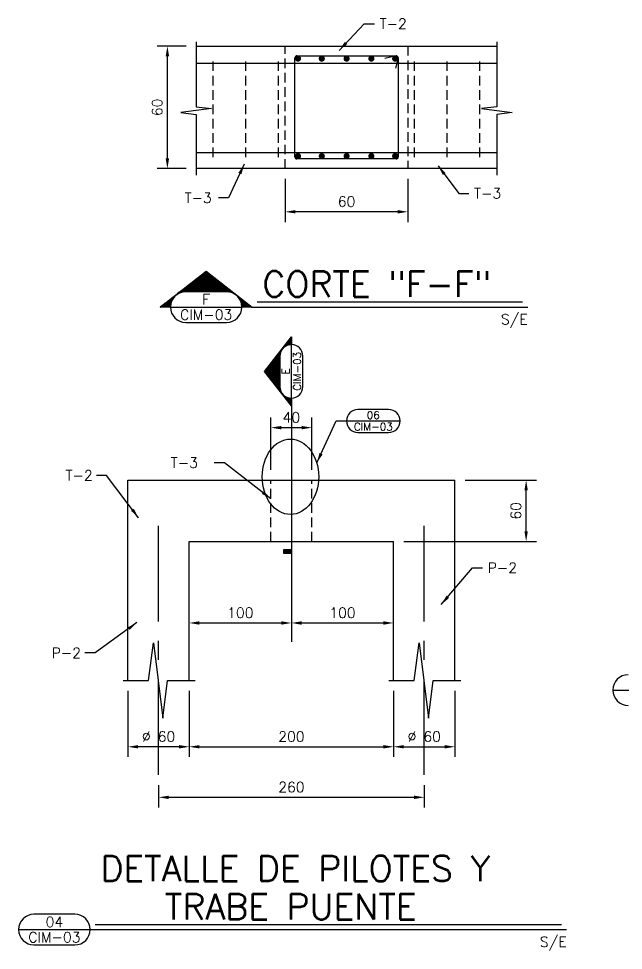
# Model space of a CAD drawing. Header units: inches. Extents: x 86960 to 403024, y -4000 to 57000.
# Drawn here: x 361481 to 373318, y 13409 to 31654 of the extents above; entities that cross this region are included whole.
import ezdxf
from ezdxf.enums import TextEntityAlignment as Align

# ---------------------------------------------------------------- set-up
doc = ezdxf.new("R2010")
doc.units = ezdxf.units.IN
doc.header["$LTSCALE"] = 1500
doc.header["$MEASUREMENT"] = 0
doc.linetypes.add('CENTER', pattern=[2, 1.25, -0.25, 0.25, -0.25])
doc.linetypes.add('HIDDEN2', pattern=[0.1875, 0.125, -0.0625])
doc.layers.get('Defpoints').update_dxf_attribs({"true_color": 0xffffff})
for name, color, linetype in [('1', 7, 'Continuous'), ('3', 3, 'Continuous'), ('4', 4, 'CENTER'), ('5', 7, 'Continuous'), ('6', 7, 'Continuous'), ('8', 1, 'Continuous')]:
    doc.layers.add(name, color=color, linetype=linetype)
doc.styles.add('ROMANS', font='ROMANS.shx', dxfattribs={"height": 200})
doc.dimstyles.get("Standard").update_dxf_attribs({"dimtxt": 0.18, "dimasz": 0.18, "dimexe": 0.18, "dimexo": 0.0625, "dimgap": 0.09, "dimtad": 0, "dimtih": 1, "dimtoh": 1, "dimdec": 4, "dimzin": 0, "dimdsep": 46, "dimtxsty": 'Standard', "dimcen": 0.09, "dimadec": 0, "dimazin": 0, "dimtfac": 1, "dimtdec": 4, "dimtofl": 0, "dimtmove": 0, "dimatfit": 3, "dimfxl": 1, "dimtolj": 1, "dimtzin": 0, "dimarcsym": 0})

# ---------------------------------------------------------------- blocks, each defined once
blk = doc.blocks.new('*D220')
at = {"layer": '5', "color": 0, "lineweight": -2, "transparency": 16777216}
blk.add_line((367020, 19820), (368620, 19820), dxfattribs=at)
at = {"layer": '5', "color": 0, "transparency": 16777216}
for points in [[(367020, 19853), (367020, 19786), (366820, 19820)], [(368620, 19853), (368620, 19786), (368820, 19820)]]:
    blk.add_solid(points, dxfattribs=at)
at = {"layer": 'Defpoints', "color": 0, "transparency": 16777216}
for p in [(366820, 19820), (368820, 19820), (368820, 19820)]:
    blk.add_point(p, dxfattribs=at)
at = {"layer": '5', "color": 0, "transparency": 16777216, "insert": (367820, 20020), "char_height": 200, "attachment_point": 5, "style": 'ROMANS'}
blk.add_mtext('\\A1;100', dxfattribs=at)
blk = doc.blocks.new('*D221')
at = {"layer": '5', "color": 0, "lineweight": -2, "transparency": 16777216}
blk.add_line((365020, 19820), (366620, 19820), dxfattribs=at)
at = {"layer": '5', "color": 0, "transparency": 16777216}
for points in [[(365020, 19853), (365020, 19786), (364820, 19820)], [(366620, 19853), (366620, 19786), (366820, 19820)]]:
    blk.add_solid(points, dxfattribs=at)
at = {"layer": 'Defpoints', "color": 0, "transparency": 16777216}
for p in [(364820, 19820), (366820, 19820), (366820, 19820)]:
    blk.add_point(p, dxfattribs=at)
at = {"layer": '5', "color": 0, "transparency": 16777216, "insert": (365820, 20020), "char_height": 200, "attachment_point": 5, "style": 'ROMANS'}
blk.add_mtext('\\A1;100', dxfattribs=at)
blk = doc.blocks.new('*D296')
at = {"layer": '5', "color": 0, "lineweight": -2, "transparency": 16777216}
for p, q in [((370220, 22616), (371615, 22616)), ((371415, 21616), (371415, 22416)), ((369020, 21416), (371615, 21416))]:
    blk.add_line(p, q, dxfattribs=at)
at = {"layer": '5', "color": 0, "transparency": 16777216}
for points in [[(371381, 22416), (371448, 22416), (371415, 22616)], [(371381, 21616), (371448, 21616), (371415, 21416)]]:
    blk.add_solid(points, dxfattribs=at)
at = {"layer": 'Defpoints', "color": 0, "transparency": 16777216}
for p in [(370020, 22616), (371415, 22616), (368820, 21416)]:
    blk.add_point(p, dxfattribs=at)
at = {"layer": '5', "color": 0, "transparency": 16777216, "insert": (371215, 22016), "char_height": 200, "attachment_point": 5, "rotation": 90, "style": 'ROMANS'}
blk.add_mtext('\\A1;60', dxfattribs=at)
blk = doc.blocks.new('*D297')
at = {"layer": '5', "color": 0, "lineweight": -2, "transparency": 16777216}
for p, q in [((363620, 18493), (363620, 17196)), ((364820, 18493), (364820, 17196)), ((364620, 17396), (363820, 17396))]:
    blk.add_line(p, q, dxfattribs=at)
at = {"layer": '5', "color": 0, "transparency": 16777216}
for points in [[(363820, 17429), (363820, 17362), (363620, 17396)], [(364620, 17429), (364620, 17362), (364820, 17396)]]:
    blk.add_solid(points, dxfattribs=at)
at = {"layer": 'Defpoints', "color": 0, "transparency": 16777216}
for p in [(363620, 18693), (364820, 18693), (363620, 17396)]:
    blk.add_point(p, dxfattribs=at)
at = {"layer": '5', "color": 0, "transparency": 16777216, "insert": (364220, 17596), "char_height": 200, "attachment_point": 5, "style": 'ROMANS'}
blk.add_mtext('\\A1;%%C 60', dxfattribs=at)
blk = doc.blocks.new('*D298')
at = {"layer": '5', "color": 0, "lineweight": -2, "transparency": 16777216}
for p, q in [((368820, 18493), (368820, 17196)), ((370020, 18493), (370020, 17196)), ((369020, 17396), (369820, 17396))]:
    blk.add_line(p, q, dxfattribs=at)
at = {"layer": '5', "color": 0, "transparency": 16777216}
for points in [[(369020, 17429), (369020, 17362), (368820, 17396)], [(369820, 17429), (369820, 17362), (370020, 17396)]]:
    blk.add_solid(points, dxfattribs=at)
at = {"layer": 'Defpoints', "color": 0, "transparency": 16777216}
for p in [(368820, 18693), (370020, 18693), (370020, 17396)]:
    blk.add_point(p, dxfattribs=at)
at = {"layer": '5', "color": 0, "transparency": 16777216, "insert": (369420, 17596), "char_height": 200, "attachment_point": 5, "style": 'ROMANS'}
blk.add_mtext('\\A1;%%C 60', dxfattribs=at)
blk = doc.blocks.new('*D299')
at = {"layer": '5', "color": 0, "lineweight": -2, "transparency": 16777216}
for p, q in [((364820, 18493), (364820, 17196)), ((368820, 18493), (368820, 17196)), ((365020, 17396), (368620, 17396))]:
    blk.add_line(p, q, dxfattribs=at)
at = {"layer": '5', "color": 0, "transparency": 16777216}
for points in [[(365020, 17429), (365020, 17362), (364820, 17396)], [(368620, 17429), (368620, 17362), (368820, 17396)]]:
    blk.add_solid(points, dxfattribs=at)
at = {"layer": 'Defpoints', "color": 0, "transparency": 16777216}
for p in [(364820, 18693), (368820, 18693), (368820, 17396)]:
    blk.add_point(p, dxfattribs=at)
at = {"layer": '5', "color": 0, "transparency": 16777216, "insert": (366820, 17596), "char_height": 200, "attachment_point": 5, "style": 'ROMANS'}
blk.add_mtext('\\A1;200', dxfattribs=at)
blk = doc.blocks.new('*D301')
at = {"layer": '5', "color": 0, "lineweight": -2, "transparency": 16777216}
for p, q in [((366420, 22816), (366420, 23845)), ((367220, 22816), (367220, 23845)), ((366620, 23645), (367020, 23645))]:
    blk.add_line(p, q, dxfattribs=at)
at = {"layer": '5', "color": 0, "transparency": 16777216}
for points in [[(366620, 23678), (366620, 23611), (366420, 23645)], [(367020, 23678), (367020, 23611), (367220, 23645)]]:
    blk.add_solid(points, dxfattribs=at)
at = {"layer": 'Defpoints', "color": 0, "transparency": 16777216}
for p in [(367220, 23645), (366420, 22616), (367220, 22616)]:
    blk.add_point(p, dxfattribs=at)
at = {"layer": '5', "color": 0, "transparency": 16777216, "insert": (366820, 23845), "char_height": 200, "attachment_point": 5, "style": 'ROMANS'}
blk.add_mtext('\\A1;40', dxfattribs=at)
blk = doc.blocks.new('*D317')
at = {"color": 0, "lineweight": -2, "transparency": 16777216}
for p, q in [((364220, 16646), (364220, 16206)), ((369420, 16646), (369420, 16206)), ((364420, 16406), (369220, 16406))]:
    blk.add_line(p, q, dxfattribs=at)
at = {"color": 0, "transparency": 16777216}
for points in [[(364420, 16439), (364420, 16372), (364220, 16406)], [(369220, 16439), (369220, 16372), (369420, 16406)]]:
    blk.add_solid(points, dxfattribs=at)
at = {"layer": 'Defpoints', "color": 0, "transparency": 16777216}
for p in [(364220, 16846), (369420, 16846), (369420, 16406)]:
    blk.add_point(p, dxfattribs=at)
at = {"color": 0, "transparency": 16777216, "insert": (366820, 16606), "char_height": 200, "attachment_point": 5, "style": 'ROMANS'}
blk.add_mtext('\\A1;260', dxfattribs=at)
blk = doc.blocks.new('*D284')
at = {"layer": '5', "color": 0, "lineweight": -2, "transparency": 16777216}
for p, q in [((364758, 31116), (364193, 31116)), ((364393, 28916), (364393, 30916)), ((364758, 28716), (364193, 28716))]:
    blk.add_line(p, q, dxfattribs=at)
at = {"layer": '5', "color": 0, "transparency": 16777216}
for points in [[(364359, 30916), (364426, 30916), (364393, 31116)], [(364359, 28916), (364426, 28916), (364393, 28716)]]:
    blk.add_solid(points, dxfattribs=at)
at = {"layer": 'Defpoints', "color": 0, "transparency": 16777216}
for p in [(364393, 31116), (364958, 31116), (364958, 28716)]:
    blk.add_point(p, dxfattribs=at)
at = {"layer": '5', "color": 0, "transparency": 16777216, "insert": (364193, 29916), "char_height": 200, "attachment_point": 5, "rotation": 90, "style": 'ROMANS'}
blk.add_mtext('\\A1;60', dxfattribs=at)
blk = doc.blocks.new('*D285')
at = {"layer": '5', "color": 0, "lineweight": -2, "transparency": 16777216}
for p, q in [((366700, 28516), (366700, 27671)), ((369100, 28516), (369100, 27671)), ((368900, 27871), (366900, 27871))]:
    blk.add_line(p, q, dxfattribs=at)
at = {"layer": '5', "color": 0, "transparency": 16777216}
for points in [[(366900, 27905), (366900, 27838), (366700, 27871)], [(368900, 27905), (368900, 27838), (369100, 27871)]]:
    blk.add_solid(points, dxfattribs=at)
at = {"layer": 'Defpoints', "color": 0, "transparency": 16777216}
for p in [(366700, 28716), (369100, 28716), (366700, 27871)]:
    blk.add_point(p, dxfattribs=at)
at = {"layer": '5', "color": 0, "transparency": 16777216, "insert": (367900, 28071), "char_height": 200, "attachment_point": 5, "style": 'ROMANS'}
blk.add_mtext('\\A1;60', dxfattribs=at)

msp = doc.modelspace()

# ---------------------------------------------------------------- hatches: boundary and pattern name
at = {"layer": '1'}
h = msp.add_hatch(dxfattribs=at)
h.set_pattern_fill('ANSI31', color=256, scale=10, style=0)
h.set_pattern_definition([(45, (345581.1414, 25406.1941), (-0.88388348, 0.88388348), [])])
edge = h.paths.add_edge_path()
edge.add_line((364451.58, 26006.19), (364251.58, 26006.19))
edge.add_line((364251.58, 26006.19), (365151.58, 26706.19))
edge.add_line((365151.58, 26706.19), (366051.58, 26006.19))
edge.add_line((366051.58, 26006.19), (365851.58, 26006.19))
edge.add_arc((365551.58, 26006.19), 300, 0, 90)
edge.add_line((365551.58, 26306.19), (364751.58, 26306.19))
edge.add_arc((364751.58, 26006.19), 300, 90, 180)
at = {"layer": '6'}
h = msp.add_hatch(dxfattribs=at)
h.set_pattern_fill('ANSI31', color=256, scale=2, style=0)
h.set_pattern_definition([(45, (314832.96554, 12038.04524), (-0.1767766953, 0.1767766953), [])])
edge = h.paths.add_edge_path()
edge.add_line((366594.98, 25046.9), (366594.98, 24446.9))
edge.add_arc((366819.98, 24446.9), 225, 180, 270)
edge.add_line((366819.98, 24221.9), (366819.98, 24071.9))
edge.add_line((366819.98, 24071.9), (366294.98, 24746.9))
edge.add_line((366294.98, 24746.9), (366819.98, 25421.9))
edge.add_line((366819.98, 25421.9), (366819.98, 25271.9))
edge.add_arc((366819.98, 25046.9), 225, 90, 180)

# ---------------------------------------------------------------- linework, layer by layer
msp.add_ellipse((366801.47, 22682.58), major_axis=(0, 737.7), ratio=0.75000004)
at = {"layer": '1'}
for p, q in [((365551.58, 26306.19), (364751.58, 26306.19)), ((364451.58, 26006.19), (365851.58, 26006.19)), ((364751.58, 25706.19), (365551.58, 25706.19)), ((373111.16, 18505.96), (374511.16, 18505.96)), ((362580.97, 14115.84), (361780.97, 14115.84)), ((361480.97, 13815.84), (362880.97, 13815.84)), ((361780.97, 13515.84), (362580.97, 13515.84))]:
    msp.add_line(p, q, dxfattribs=at)
msp.add_lwpolyline([(364451.58, 26006.19), (364251.58, 26006.19), (365151.58, 26706.19), (366051.58, 26006.19), (365851.58, 26006.19, 0.41421356), (365551.58, 26306.19), (364751.58, 26306.19, 0.41421356), (364451.58, 26006.19)], format="xyb", close=True, dxfattribs=at)
for centre, start, end in [((364751.58, 26006.19), 90, 270), ((365551.58, 26006.19), 270, 90), ((373411.16, 18505.96), 90, 270), ((361780.97, 13815.84), 90, 270), ((362580.97, 13815.84), 270, 90)]:
    msp.add_arc(centre, 300, start, end, dxfattribs=at)
at = {"layer": '3'}
for p, q in [((364957.71, 31116.15), (370842.2, 31116.15)), ((364957.71, 29928.68), (365256.57, 29891.32)), ((370842.2, 29928.68), (370543.34, 29891.32)), ((365256.57, 29891.32), (364658.85, 29816.6)), ((364658.85, 29816.6), (364957.71, 29779.25)), ((370543.34, 29891.32), (371141.06, 29816.6)), ((371141.06, 29816.6), (370842.2, 29779.25)), ((370842.2, 28716.15), (364957.71, 28716.15)), ((363619.98, 18693.49), (363619.98, 22616.24)), ((363619.98, 22616.24), (370019.98, 22616.24)), ((366419.98, 22616.24), (367219.98, 22616.24)), ((370019.98, 18693.49), (370019.98, 22616.24)), ((364819.98, 18693.49), (364819.98, 21416.24)), ((364819.98, 21416.24), (368819.98, 21416.24)), ((368819.98, 18693.49), (368819.98, 21416.24)), ((364025.23, 18693.49), (364117.83, 19434.22)), ((364117.83, 19434.22), (364303.01, 17952.75)), ((369225.23, 18693.49), (369317.83, 19434.22)), ((369317.83, 19434.22), (369503.01, 17952.75)), ((364303.01, 17952.75), (364395.6, 18693.49)), ((369503.01, 17952.75), (369595.6, 18693.49))]:
    msp.add_line(p, q, dxfattribs=at)
at = {"layer": '3', "color": 7, "linetype": 'HIDDEN2'}
for p, q in [((366699.95, 28716.15), (366699.95, 31116.15)), ((369099.95, 31116.15), (369099.95, 28716.15)), ((366419.98, 21416.24), (366419.98, 22616.24)), ((367219.98, 21416.24), (367219.98, 22616.24))]:
    msp.add_line(p, q, dxfattribs=at)
at = {"layer": '3'}
for points in [[(364957.71, 31198.78), (364957.71, 29928.68)], [(370842.2, 31198.78), (370842.2, 29928.68)], [(364957.71, 29779.25), (364957.71, 28585.46)], [(370842.2, 29779.25), (370842.2, 28585.46)], [(363524.74, 18693.49), (364025.23, 18693.49)], [(364395.6, 18693.49), (364936.09, 18693.49)], [(368724.74, 18693.49), (369225.23, 18693.49)], [(369595.6, 18693.49), (370136.09, 18693.49)]]:
    msp.add_lwpolyline(points, dxfattribs=at)
at = {"layer": '4'}
for p, q in [((364219.98, 16846.2), (364219.98, 22011.87)), ((369419.98, 16846.2), (369419.98, 22011.87)), ((366819.98, 21256.13), (366819.98, 19448.11))]:
    msp.add_line(p, q, dxfattribs=at)
at = {"layer": '6'}
for p, q in [((368246.46, 31553.61), (368446.46, 31553.61)), ((365591.07, 28143.55), (365391.07, 28143.55)), ((370095.4, 28231.99), (370295.4, 28231.99)), ((366051.58, 26006.19), (371445.35, 26006.19)), ((366819.98, 24221.9), (366819.98, 25271.9)), ((366594.98, 25046.9), (366594.98, 24446.9)), ((367044.98, 24446.9), (367044.98, 25046.9)), ((366819.98, 24221.9), (366819.98, 24071.9)), ((366819.98, 24071.9), (366819.98, 21181.13)), ((368722.93, 24000.95), (368122.93, 24000.95)), ((367697.93, 23775.95), (367897.93, 23775.95)), ((367897.93, 23775.95), (368947.93, 23775.95)), ((368122.93, 23550.95), (368722.93, 23550.95)), ((365509.97, 22956.91), (365309.97, 22956.91)), ((363203.46, 22709.18), (363003.46, 22709.18)), ((366669.98, 21181.13), (366669.98, 21256.13)), ((366669.98, 21256.13), (366819.98, 21256.13)), ((366819.98, 21181.13), (366669.98, 21181.13)), ((370362.34, 20900.67), (370562.34, 20900.67)), ((362978.87, 19233.59), (362778.87, 19233.59)), ((362880.97, 13815.84), (372206.49, 13815.84))]:
    msp.add_line(p, q, dxfattribs=at)
at = {"layer": '6', "color": 2}
for p, q in [((366151.58, 26106.19), (371345.35, 26106.19)), ((362980.97, 13915.84), (372106.49, 13915.84))]:
    msp.add_line(p, q, dxfattribs=at)
at = {"layer": '6'}
msp.add_lwpolyline([(366594.98, 25046.9), (366594.98, 24446.9, 0.41421356), (366819.98, 24221.9), (366819.98, 24071.9), (366294.98, 24746.9), (366819.98, 25421.9), (366819.98, 25271.9, 0.41421356), (366594.98, 25046.9)], format="xyb", close=True, dxfattribs=at)
for centre, start, end in [((366819.98, 25046.9), 0, 180), ((366819.98, 24446.9), 180, 0), ((368122.93, 23775.95), 90, 270), ((368722.93, 23775.95), 270, 90)]:
    msp.add_arc(centre, 225, start, end, dxfattribs=at)
msp.add_solid([(366819.98, 21181.13), (366669.98, 21181.13), (366819.98, 21256.13), (366669.98, 21256.13)], dxfattribs=at)
at = {"layer": '8', "color": 5, "linetype": 'HIDDEN2'}
for p, q in [((365288.82, 28941.28), (365288.82, 30844.71)), ((365928.08, 28941.28), (365928.08, 30844.71)), ((366567.34, 28941.28), (366567.34, 30844.71)), ((369232.56, 28941.28), (369232.56, 30844.71)), ((369871.83, 28941.28), (369871.83, 30844.71)), ((370511.09, 28941.28), (370511.09, 30844.71))]:
    msp.add_line(p, q, dxfattribs=at)
at = {"layer": '8', "color": 1}
for p, q in [((366889.38, 28945.58), (366889.38, 30886.73)), ((366929.38, 30926.73), (368870.53, 30926.73)), ((368910.53, 30886.73), (368910.53, 28945.58)), ((368870.53, 28905.58), (366929.38, 28905.58))]:
    msp.add_line(p, q, dxfattribs=at)
at = {"layer": '8', "color": 5}
for p, q in [((368870.53, 30926.73), (368649.57, 30870.75)), ((368910.53, 30886.73), (368855.05, 30682.84)), ((364957.71, 30781.28), (370842.2, 30781.28)), ((364957.71, 29031.49), (370842.2, 29031.49))]:
    msp.add_line(p, q, dxfattribs=at)
at = {"layer": '8', "color": 5, "const_width": 60}
for points in [[(366918.99, 30870.75, 1), (366978.99, 30870.75, 1)], [(367384.67, 30870.75, 1), (367444.67, 30870.75, 1)], [(367869.95, 30870.75, 1), (367929.95, 30870.75, 1)], [(368355.24, 30870.75, 1), (368415.24, 30870.75, 1)], [(368880.92, 30870.75, -1), (368820.92, 30870.75, -1)], [(366918.99, 28961.55, -1), (366978.99, 28961.55, -1)], [(367384.67, 28961.55, -1), (367444.67, 28961.55, -1)], [(367869.95, 28961.55, -1), (367929.95, 28961.55, -1)], [(368355.24, 28961.55, -1), (368415.24, 28961.55, -1)], [(368880.92, 28961.55, 1), (368820.92, 28961.55, 1)]]:
    msp.add_lwpolyline(points, format="xyb", close=True, dxfattribs=at)
at = {"layer": '8', "color": 1}
for centre, start, end in [((366929.38, 30886.73), 90, 180), ((368870.53, 30886.73), 0, 90), ((366929.38, 28945.58), 180, 270), ((368870.53, 28945.58), 270, 360)]:
    msp.add_arc(centre, 40, start, end, dxfattribs=at)

# ---------------------------------------------------------------- texts
at = {"layer": '1', "style": 'ROMANS'}
for s, p in [('F', (365151.58, 26156.19)), ('CIM-03', (365151.58, 25856.19)), ('04', (362180.97, 13965.84)), ('CIM-03', (362180.97, 13665.84))]:
    msp.add_text(s, height=200, dxfattribs=at).set_placement(p, align=Align.MIDDLE)
at = {"layer": '6', "style": 'ROMANS'}
for s, p in [('T-2', (368546.46, 31453.61)), ('T-3', (370395.4, 28131.99)), ('T-3', (364729.16, 28043.55)), ('T-3', (364457.59, 22856.91)), ('T-2', (362398.7, 22609.18)), ('P-2', (370662.34, 20800.67)), ('P-2', (362126.49, 19133.59))]:
    msp.add_text(s, height=200, dxfattribs=at).set_placement(p)
at = {"layer": '6', "color": 2, "style": 'ROMANS'}
for s, p in [('CORTE "F-F"', (366251.58, 26206.19)), ('DETALLE DE PILOTES Y', (363080.97, 14763.06)), ('TRABE PUENTE', (364343.51, 14015.84))]:
    msp.add_text(s, height=500, dxfattribs=at).set_placement(p)
at = {"layer": '6', "style": 'ROMANS'}
for p in [(371445.35, 25606.19), (372206.49, 13415.84)]:
    msp.add_text('S/E', height=200, dxfattribs=at).set_placement(p, align=Align.BOTTOM_RIGHT)
for s, p in [('CIM-03', (366932.48, 24746.9)), ('E', (366707.48, 24746.9))]:
    msp.add_text(s, height=150, rotation=90, dxfattribs=at).set_placement(p, align=Align.MIDDLE)
for s, p in [('06', (368422.93, 23888.45)), ('CIM-03', (368422.93, 23663.45))]:
    msp.add_text(s, height=150, dxfattribs=at).set_placement(p, align=Align.MIDDLE)

# ---------------------------------------------------------------- dimensions: what is measured, and where the dimension line sits
dim = msp.add_linear_dim(base=(369419.98, 16405.72), p1=(364219.98, 16846.2), p2=(369419.98, 16846.2), dimstyle='Standard', override={"dimtxt": 200, "dimasz": 200, "dimexe": 200, "dimexo": 200, "dimgap": 100, "dimtad": 1, "dimtih": 0, "dimtoh": 0, "dimdec": 1, "dimlfac": 0.05, "dimzin": 12, "dimtxsty": 'ROMANS', "dimaunit": 1, "dimadec": 3, "dimazin": 3, "dimtdec": 1})
dim.commit()
dim.dimension.update_dxf_attribs({"geometry": '*D317', "text_midpoint": (366819.98, 16605.72)})
at = {"layer": '5'}
for base, p1, p2, picture, middle in [((364392.73, 31116.15), (364957.71, 28716.15), (364957.71, 31116.15), '*D284', (364192.73, 29916.15)), ((371414.76, 22616.24), (368819.98, 21416.24), (370019.98, 22616.24), '*D296', (371214.76, 22016.24))]:
    dim = msp.add_linear_dim(base=base, p1=p1, p2=p2, angle=90, text='60', dimstyle='Standard', override={"dimtxt": 200, "dimasz": 200, "dimexe": 200, "dimexo": 200, "dimgap": 100, "dimtad": 1, "dimtih": 0, "dimtoh": 0, "dimdec": 0, "dimlfac": 0.1, "dimtxsty": 'ROMANS', "dimazin": 3, "dimtdec": 0}, dxfattribs=at)
    dim.commit()
    dim.dimension.update_dxf_attribs({"geometry": picture, "text_midpoint": middle})
for base, p1, p2, text, override, picture, middle in [((366699.95, 27871.17), (369099.95, 28716.15), (366699.95, 28716.15), '60', {"dimtxt": 200, "dimasz": 200, "dimexe": 200, "dimexo": 200, "dimgap": 100, "dimtad": 1, "dimtih": 0, "dimtoh": 0, "dimdec": 0, "dimlfac": 0.1, "dimtxsty": 'ROMANS', "dimazin": 3, "dimtdec": 0}, '*D285', (367899.95, 28071.17)), ((367219.98, 23644.6), (366419.98, 22616.24), (367219.98, 22616.24), '40', {"dimtxt": 200, "dimasz": 200, "dimexe": 200, "dimexo": 200, "dimgap": 100, "dimtad": 1, "dimtih": 0, "dimtoh": 0, "dimdec": 0, "dimlfac": 0.1, "dimtxsty": 'ROMANS', "dimazin": 3, "dimtdec": 0}, '*D301', (366819.98, 23844.6)), ((366819.98, 19819.83), (364819.98, 19819.83), (366819.98, 19819.83), '100', {"dimtxt": 200, "dimasz": 200, "dimexe": 200, "dimexo": 200, "dimgap": 100, "dimtad": 1, "dimtih": 0, "dimtoh": 0, "dimdec": 0, "dimlfac": 0.1, "dimtxsty": 'ROMANS', "dimazin": 3, "dimtdec": 0}, '*D221', (365819.98, 20019.83)), ((368819.98, 19819.83), (366819.98, 19819.83), (368819.98, 19819.83), '100', {"dimtxt": 200, "dimasz": 200, "dimexe": 200, "dimexo": 200, "dimgap": 100, "dimtad": 1, "dimtih": 0, "dimtoh": 0, "dimdec": 0, "dimlfac": 0.1, "dimtxsty": 'ROMANS', "dimazin": 3, "dimtdec": 0}, '*D220', (367819.98, 20019.83)), ((363619.98, 17395.81), (364819.98, 18693.49), (363619.98, 18693.49), '%%C 60', {"dimtxt": 200, "dimasz": 200, "dimexe": 200, "dimexo": 200, "dimgap": 100, "dimtad": 1, "dimtih": 0, "dimtoh": 0, "dimdec": 0, "dimlfac": 0.1, "dimtxsty": 'ROMANS', "dimazin": 3, "dimtdec": 0}, '*D297', (364219.98, 17595.81)), ((368819.98, 17395.81), (364819.98, 18693.49), (368819.98, 18693.49), '200', {"dimtxt": 200, "dimasz": 200, "dimexe": 200, "dimexo": 200, "dimgap": 100, "dimtad": 1, "dimtih": 0, "dimtoh": 0, "dimdec": 0, "dimlfac": 0.1, "dimtxsty": 'ROMANS', "dimazin": 3, "dimtdec": 0}, '*D299', (366819.98, 17595.81)), ((370019.98, 17395.81), (368819.98, 18693.49), (370019.98, 18693.49), '%%C 60', {"dimtxt": 200, "dimasz": 200, "dimexe": 200, "dimexo": 200, "dimgap": 100, "dimtad": 1, "dimtih": 0, "dimtoh": 0, "dimdec": 0, "dimlfac": 0.1, "dimtxsty": 'ROMANS', "dimazin": 3, "dimtdec": 0, "dimtmove": 1}, '*D298', (369419.98, 17595.81))]:
    dim = msp.add_linear_dim(base=base, p1=p1, p2=p2, text=text, dimstyle='Standard', override=override, dxfattribs=at)
    dim.commit()
    dim.dimension.update_dxf_attribs({"geometry": picture, "text_midpoint": middle})

# ---------------------------------------------------------------- leaders
at = {"layer": '6'}
for points, override in [([(367754.72, 31032.76), (368246.46, 31553.61)], {"dimtxt": 200, "dimasz": 200, "dimexe": 200, "dimexo": 200, "dimgap": 100, "dimtad": 1, "dimtih": 0, "dimtoh": 0, "dimdec": 0, "dimlfac": 0.05, "dimzin": 12, "dimtxsty": 'ROMANS', "dimaunit": 1, "dimadec": 3, "dimazin": 3, "dimtdec": 1}), ([(365895.95, 28801.98), (365591.07, 28143.55)], {"dimtxt": 200, "dimasz": 200, "dimexe": 200, "dimexo": 200, "dimgap": 100, "dimtad": 1, "dimtih": 0, "dimtoh": 0, "dimdec": 0, "dimlfac": 0.05, "dimzin": 12, "dimtxsty": 'ROMANS', "dimaunit": 1, "dimadec": 3, "dimazin": 3, "dimtdec": 1}), ([(369692.17, 28772.49), (370095.4, 28231.99)], {"dimtxt": 200, "dimasz": 200, "dimexe": 200, "dimexo": 200, "dimgap": 100, "dimtad": 1, "dimtih": 0, "dimtoh": 0, "dimdec": 0, "dimlfac": 0.05, "dimzin": 12, "dimtxsty": 'ROMANS', "dimaunit": 1, "dimadec": 3, "dimazin": 3, "dimtdec": 1}), ([(367316.28, 22952.82), (367697.93, 23775.95)], {"dimtxt": 200, "dimasz": 200, "dimexe": 200, "dimexo": 200, "dimgap": 100, "dimtad": 1, "dimtih": 0, "dimtoh": 0, "dimdec": 0, "dimlfac": 0.05, "dimzin": 12, "dimtxsty": 'ROMANS', "dimaunit": 1, "dimadec": 3, "dimazin": 3, "dimtdec": 1}), ([(366419.98, 22251.61), (365509.97, 22956.91)], {"dimtxt": 200, "dimasz": 200, "dimexe": 200, "dimexo": 200, "dimgap": 100, "dimtad": 1, "dimtih": 0, "dimtoh": 0, "dimdec": 0, "dimlfac": 0.1, "dimtxsty": 'ROMANS', "dimazin": 3, "dimtdec": 0}), ([(363829.1, 21875.64), (363203.46, 22709.18)], {"dimtxt": 200, "dimasz": 200, "dimexe": 200, "dimexo": 200, "dimgap": 100, "dimtad": 1, "dimtih": 0, "dimtoh": 0, "dimdec": 0, "dimlfac": 0.1, "dimtxsty": 'ROMANS', "dimazin": 3, "dimtdec": 0}), ([(369752.75, 20179.34), (370362.34, 20900.67)], {"dimtxt": 200, "dimasz": 200, "dimexe": 200, "dimexo": 200, "dimgap": 100, "dimtad": 1, "dimtih": 0, "dimtoh": 0, "dimdec": 0, "dimlfac": 0.1, "dimtxsty": 'ROMANS', "dimazin": 3, "dimtdec": 0}), ([(363797.01, 19826.69), (362978.87, 19233.59)], {"dimtxt": 200, "dimasz": 200, "dimexe": 200, "dimexo": 200, "dimgap": 100, "dimtad": 1, "dimtih": 0, "dimtoh": 0, "dimdec": 0, "dimlfac": 0.1, "dimtxsty": 'ROMANS', "dimazin": 3, "dimtdec": 0})]:
    msp.add_leader(points, dimstyle='Standard', override=override, dxfattribs=at)

doc.saveas('drawing.dxf')
